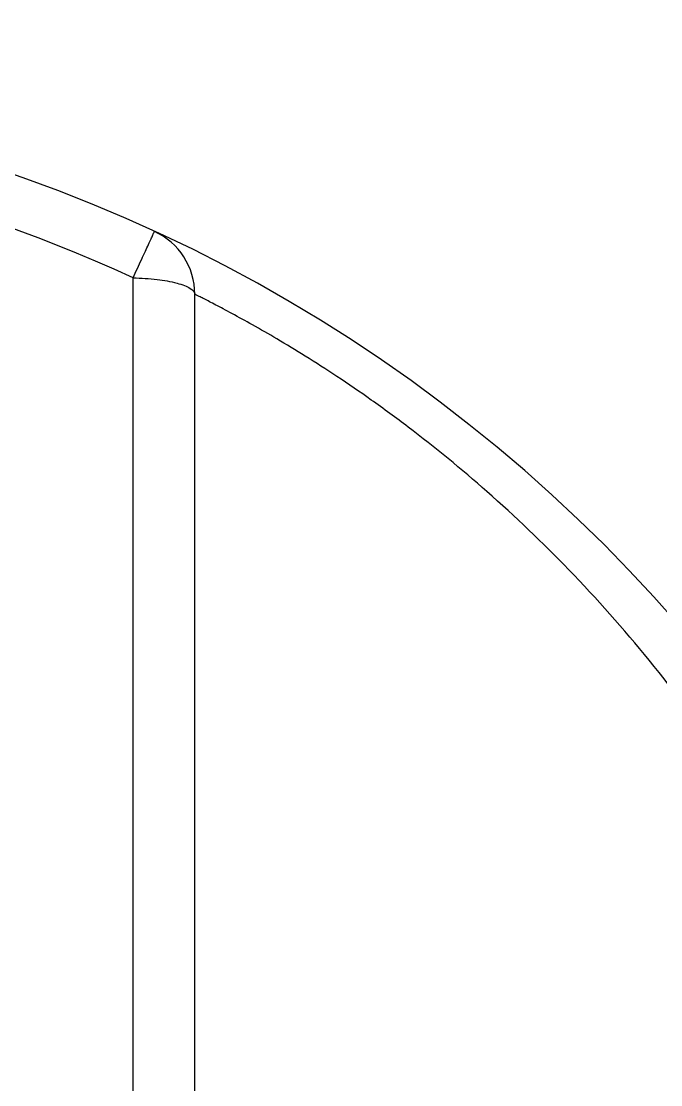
# Model space of a CAD drawing. Extents: x 39521 to 39941, y -9225 to -8631.
# Drawn here: x 39690.3 to 39692.148, y -9079.704 to -9076.628 of the extents above; entities that cross this region are included whole.
import ezdxf

# ---------------------------------------------------------------- set-up
doc = ezdxf.new("R2010")
doc.units = 0
doc.header["$LTSCALE"] = 7
doc.header["$MEASUREMENT"] = 0
doc.layers.add('DWG', color=7, linetype='CONTINUOUS')

msp = doc.modelspace()

# ---------------------------------------------------------------- linework, layer by layer
at = {"layer": 'DWG'}
for p, q in [((39690.6231, -9085.2754), (39690.6231, -9077.3698)), ((39690.8011, -9085.2277), (39690.8011, -9077.4175))]:
    msp.add_line(p, q, dxfattribs=at)
for radius in [6.5, 6.3]:
    msp.add_circle((39688.8011, -9081.3226), radius, dxfattribs=at)
for centre, radius, start, end in [((39688.8011, -9081.3226), 4.5, 185.9975, 174.2401), ((39688.8011, -9081.3226), 4.3524, 65.2532, 114.7469), ((39690.6012, -9077.4175), 0.2, 0.0056, 65.2792)]:
    msp.add_arc(centre, radius, start, end, dxfattribs=at)
for points, knots in [([(39690.6231, -9077.3698), (39690.6313, -9077.3519), (39690.6433, -9077.3264), (39690.6581, -9077.2942), (39690.6671, -9077.2745), (39690.6744, -9077.2587), (39690.6795, -9077.248), (39690.6821, -9077.2417), (39690.6839, -9077.2386), (39690.684, -9077.237), (39690.685, -9077.2359), (39690.6848, -9077.2358)], [0, 0, 0, 0, 0.400628, 0.573327, 0.721339, 0.840796, 0.92844, 0.959591, 0.981974, 0.995477, 1, 1, 1, 1]), ([(39690.6231, -9077.3699), (39690.6463, -9077.3709), (39690.6891, -9077.3732), (39690.7387, -9077.3816), (39690.7707, -9077.3917), (39690.7889, -9077.3998), (39690.8012, -9077.4103), (39690.8012, -9077.4175)], [0, 0, 0, 0, 0.365987, 0.672786, 0.792789, 0.886735, 1, 1, 1, 1]), ([(39693.1088, -9081.3226), (39693.1088, -9081.0618), (39693.065, -9080.5404), (39692.9017, -9079.9087), (39692.7094, -9079.4297), (39692.5374, -9079.0885), (39692.3398, -9078.7694), (39692.1219, -9078.4771), (39691.891, -9078.2165), (39691.6565, -9077.9925), (39691.4621, -9077.833), (39691.3148, -9077.725), (39691.2153, -9077.6568), (39691.1242, -9077.5982), (39691.0428, -9077.5487), (39690.9721, -9077.508), (39690.9202, -9077.4795), (39690.8848, -9077.4606), (39690.8631, -9077.4492), (39690.8446, -9077.4395), (39690.8294, -9077.4318), (39690.8176, -9077.4257), (39690.8097, -9077.4218), (39690.8053, -9077.4195), (39690.8029, -9077.4185), (39690.8021, -9077.4178), (39690.801, -9077.4176), (39690.8011, -9077.4175)], [0, 0, 0, 0, 0.16401, 0.327174, 0.408138, 0.488249, 0.567092, 0.643818, 0.717228, 0.785738, 0.847491, 0.875207, 0.900545, 0.923315, 0.943321, 0.960442, 0.97459, 0.98052, 0.985671, 0.990038, 0.993617, 0.996405, 0.998401, 0.9991, 0.9996, 0.9999, 1, 1, 1, 1])]:
    msp.add_open_spline(points, degree=3, knots=knots, dxfattribs=at)

doc.saveas('drawing.dxf')
